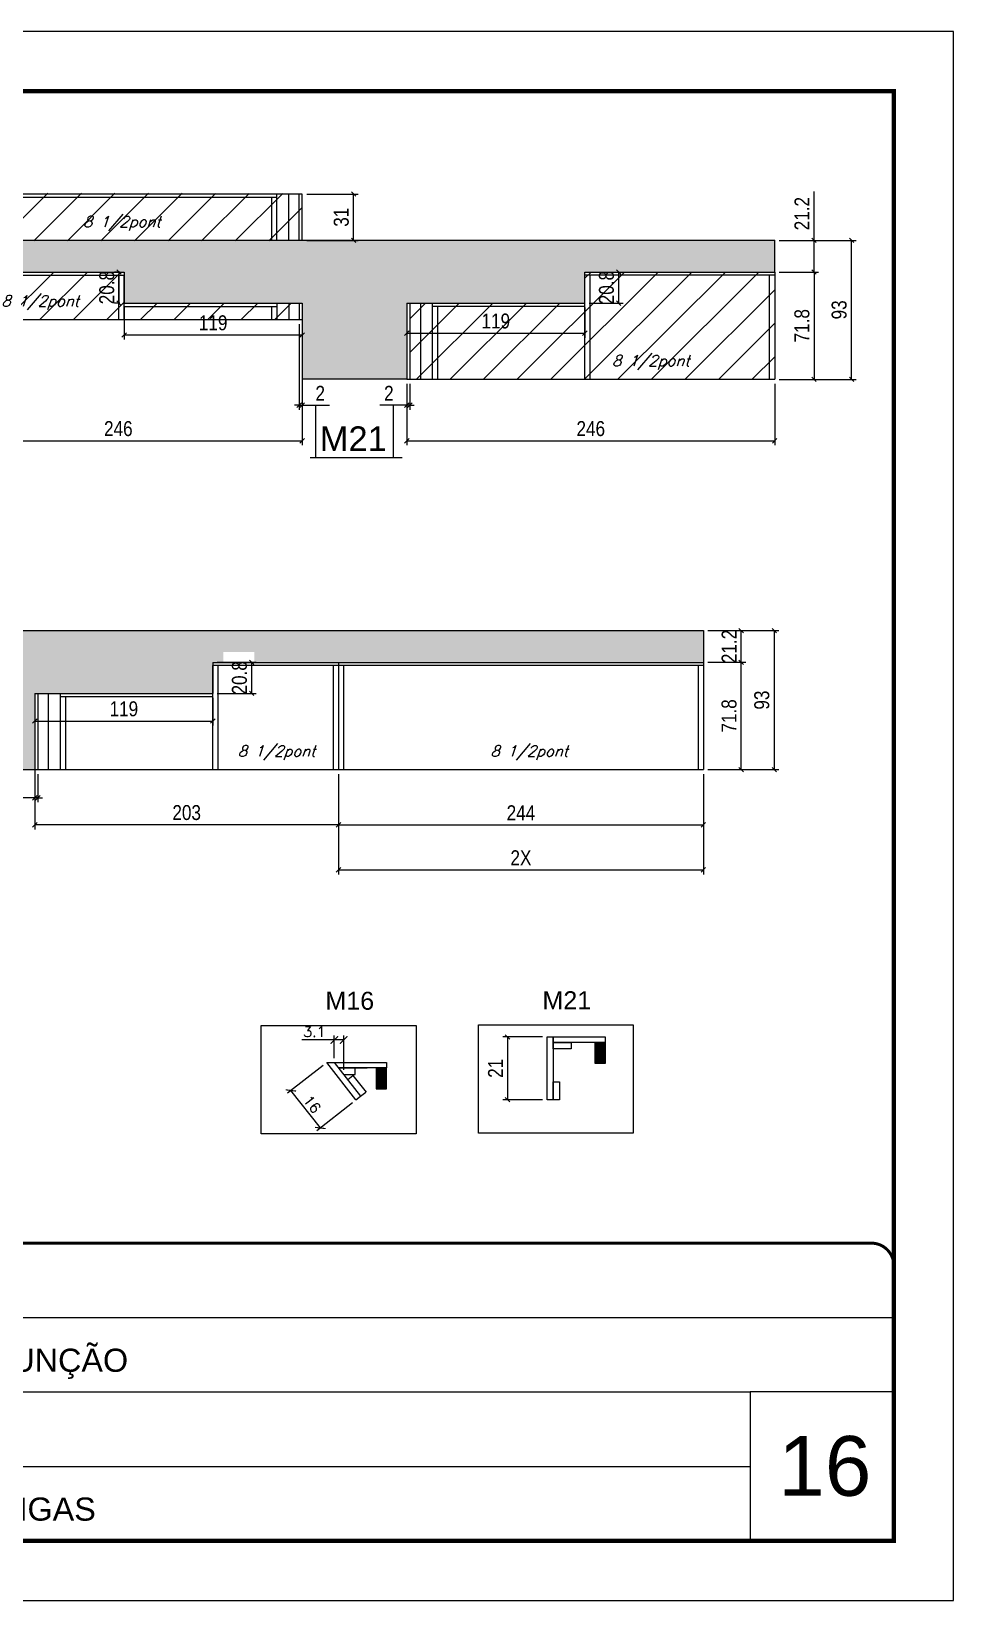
# Model space of a CAD drawing. Extents: x 137137 to 143418, y 10464 to 34486.
# Drawn here: x 142774 to 143391, y 29990 to 31040 of the extents above; entities that cross this region are included whole.
import ezdxf

# ---------------------------------------------------------------- set-up
doc = ezdxf.new("R2010")
doc.units = 0
doc.linetypes.add('CONTINUO', pattern=[0])
doc.linetypes.add('DASHED', pattern=[0.75, 0.5, -0.25])
for name, color, linetype in [('5', 5, 'Continuous'), ('COTA', 241, 'Continuous'), ('NOMENCLATURA', 7, 'Continuous'), ('Painéis', 200, 'Continuous'), ('Reaproveitamento', 251, 'Continuous'), ('SARR_2.2x7', 40, 'Continuous'), ('SARR_3.5x7', 81, 'Continuous'), ('texto', 7, 'Continuous')]:
    doc.layers.add(name, color=color, linetype=linetype)
for name, color, linetype, lineweight in [('CARIMBO', 255, 'Continuous', 9), ('Folhas', 255, 'Continuous', 9), ('Madeira', 126, 'Continuous', 18), ('Sarr 2.2x7', 40, 'Continuous', 9), ('SARRAFO DE PRESSAO', 251, 'DASHED', 9)]:
    doc.layers.add(name, color=color, linetype=linetype, lineweight=lineweight)
doc.styles.add('ARIAL', font='arial.ttf')
doc.styles.add('COTA TECNICA', font='techl___.ttf', dxfattribs={"height": 10})
doc.styles.add('Romans', font='romans.shx')
doc.styles.get("Standard").update_dxf_attribs({"font": 'arial.ttf'})
doc.dimstyles.new('Cota Seção (2x)', dxfattribs={"dimtxt": 7, "dimasz": 5, "dimexe": 3, "dimexo": 3, "dimgap": 2, "dimtad": 3, "dimdec": 1, "dimlfac": 0.5, "dimzin": 12, "dimdsep": 46, "dimtxsty": 'Romans', "dimblk": 'ARCHTICK', "dimcen": 0, "dimclrd": 4, "dimclre": 4, "dimclrt": 1, "dimadec": 1, "dimazin": 3, "dimtfac": 1, "dimtdec": 1, "dimtmove": 0, "dimatfit": 3, "dimldrblk": 'OBLIQUE', "dimfxl": 1, "dimtolj": 1, "dimtzin": 12, "dimarcsym": 0})
doc.dimstyles.new('PAINEL', dxfattribs={"dimtxt": 10, "dimasz": 3, "dimexe": 3, "dimexo": 3, "dimgap": 3, "dimtad": 1, "dimdec": 1, "dimzin": 12, "dimdsep": 46, "dimtxsty": 'COTA TECNICA', "dimblk1": 'OBLIQUE', "dimblk2": 'OBLIQUE', "dimsah": 1, "dimcen": 0.9, "dimclrd": 4, "dimclre": 4, "dimclrt": 240, "dimadec": 1, "dimazin": 3, "dimtfac": 1, "dimtdec": 1, "dimtmove": 0, "dimatfit": 3, "dimfxl": 1, "dimtolj": 1, "dimtzin": 12, "dimarcsym": 0})
pattern_1 = [(45, (-13.5, -2297.15), (-11.2253202, 11.2253202), [])]

# ---------------------------------------------------------------- blocks, each defined once
blk = doc.blocks.new('9999999999')
at = {"color": 30, "linetype": 'CONTINUO'}
for p, q in [((98564.6, 34379.6), (99584, 34379.6)), ((98564.6, 34329.8), (99488, 34329.8)), ((99584, 34329.8), (99488, 34329.8)), ((99488, 34329.8), (99488, 34230.2)), ((98564.6, 34280), (99488, 34280))]:
    blk.add_line(p, q, dxfattribs=at)
at = {"color": 30, "linetype": 'CONTINUO', "const_width": 2}
blk.add_lwpolyline([(99584, 34230.2), (99584, 34414.4, 0.414214), (99569, 34429.4), (98229, 34429.4, 0.414214), (98214, 34414.4), (98214, 34245.2, 0.414214), (98229, 34230.2), (99584, 34230.2)], format="xyb", dxfattribs=at)
at = {"layer": 'Folhas'}
blk.add_lwpolyline([(98139, 34190.2), (99624, 34190.2), (99624, 35240.2), (98139, 35240.2)], close=True, dxfattribs=at)
at = {"layer": 'Folhas', "color": 30, "const_width": 3}
blk.add_lwpolyline([(98214, 34230.2), (99584, 34230.2), (99584, 35200.2), (98214, 35200.2)], close=True, dxfattribs=at)
at = {"color": 7, "linetype": 'Continuous', "ltscale": 5, "style": 'ARIAL'}
for s, p in [('HOSPITAL ASSUNÇÃO', (98837.7, 34343.3)), ('LATERAIS DE VIGAS', (98837.7, 34243.7))]:
    blk.add_text(s, height=15.483, dxfattribs=at).set_placement(p)
blk = doc.blocks.new('_Oblique')
at = {"color": 0, "linetype": 'ByBlock', "lineweight": -2}
blk.add_line((-0.5, -0.5), (0.5, 0.5), dxfattribs=at)
blk = doc.blocks.new('*D55')
at = {"layer": 'COTA', "color": 4, "lineweight": -2, "ltscale": 25, "transparency": 16777216}
for p, q in [((142953.2, 30844.2), (142953.2, 30786.9)), ((142955.2, 30844.2), (142955.2, 30786.9)), ((142953.2, 30789.9), (142950.2, 30789.9)), ((142953.2, 30789.9), (142955.2, 30789.9)), ((142955.2, 30789.9), (142973.4, 30789.9))]:
    blk.add_line(p, q, dxfattribs=at)
at = {"layer": 'Defpoints', "color": 0, "ltscale": 25, "transparency": 16777216}
for p in [(142953.2, 30847.2), (142955.2, 30847.2), (142955.2, 30789.9)]:
    blk.add_point(p, dxfattribs=at)
at = {"layer": 'COTA', "color": 4, "lineweight": -2, "ltscale": 25, "transparency": 16777216, "xscale": 3, "yscale": 3, "zscale": 3}
blk.add_blockref('_Oblique', (142953.2, 30789.9), dxfattribs=at)
at = {"layer": 'COTA', "color": 4, "lineweight": -2, "ltscale": 25, "transparency": 16777216, "xscale": 3, "yscale": 3, "zscale": 3, "rotation": 180}
blk.add_blockref('_Oblique', (142955.2, 30789.9), dxfattribs=at)
at = {"layer": 'COTA', "color": 240, "ltscale": 25, "transparency": 16777216, "insert": (142967.3, 30797.9), "char_height": 10, "attachment_point": 5, "style": 'COTA TECNICA'}
blk.add_mtext('\\A1;2', dxfattribs=at)
blk = doc.blocks.new('*D56')
at = {"layer": 'COTA', "color": 4, "lineweight": -2, "ltscale": 25, "transparency": 16777216}
for p, q in [((143025.2, 30804.2), (143025.2, 30786.9)), ((143027.2, 30804.2), (143027.2, 30786.9)), ((143025.2, 30789.9), (143007.1, 30789.9)), ((143027.2, 30789.9), (143025.2, 30789.9)), ((143027.2, 30789.9), (143030.2, 30789.9))]:
    blk.add_line(p, q, dxfattribs=at)
at = {"layer": 'Defpoints', "color": 0, "ltscale": 25, "transparency": 16777216}
for p in [(143025.2, 30807.2), (143027.2, 30807.2), (143025.2, 30789.9)]:
    blk.add_point(p, dxfattribs=at)
at = {"layer": 'COTA', "color": 4, "lineweight": -2, "ltscale": 25, "transparency": 16777216, "xscale": 3, "yscale": 3, "zscale": 3}
blk.add_blockref('_Oblique', (143025.2, 30789.9), dxfattribs=at)
at = {"layer": 'COTA', "color": 4, "lineweight": -2, "ltscale": 25, "transparency": 16777216, "xscale": 3, "yscale": 3, "zscale": 3, "rotation": 180}
blk.add_blockref('_Oblique', (143027.2, 30789.9), dxfattribs=at)
at = {"layer": 'COTA', "color": 240, "ltscale": 25, "transparency": 16777216, "insert": (143013.2, 30797.9), "char_height": 10, "attachment_point": 5, "style": 'COTA TECNICA'}
blk.add_mtext('\\A1;2', dxfattribs=at)
blk = doc.blocks.new('*D59')
at = {"layer": 'COTA', "color": 4, "lineweight": -2, "ltscale": 25, "transparency": 16777216}
for p, q in [((142709.3, 30844.2), (142709.3, 30763.1)), ((142955.2, 30844.2), (142955.2, 30763.1)), ((142709.3, 30766.1), (142955.2, 30766.1))]:
    blk.add_line(p, q, dxfattribs=at)
at = {"layer": 'Defpoints', "color": 0, "ltscale": 25, "transparency": 16777216}
for p in [(142709.3, 30847.2), (142955.2, 30847.2), (142955.2, 30766.1)]:
    blk.add_point(p, dxfattribs=at)
at = {"layer": 'COTA', "color": 4, "lineweight": -2, "ltscale": 25, "transparency": 16777216, "xscale": 3, "yscale": 3, "zscale": 3, "rotation": 180}
blk.add_blockref('_Oblique', (142709.3, 30766.1), dxfattribs=at)
at = {"layer": 'COTA', "color": 4, "lineweight": -2, "ltscale": 25, "transparency": 16777216, "xscale": 3, "yscale": 3, "zscale": 3}
blk.add_blockref('_Oblique', (142955.2, 30766.1), dxfattribs=at)
at = {"layer": 'COTA', "color": 240, "ltscale": 25, "transparency": 16777216, "insert": (142832.3, 30774.2), "char_height": 10, "attachment_point": 5, "style": 'COTA TECNICA'}
blk.add_mtext('\\A1;246', dxfattribs=at)
blk = doc.blocks.new('*D63')
at = {"layer": 'COTA', "color": 4, "lineweight": -2, "ltscale": 25, "transparency": 16777216}
for p, q in [((143025.2, 30804.2), (143025.2, 30763.1)), ((143271.2, 30804.2), (143271.2, 30763.1)), ((143025.2, 30766.1), (143271.2, 30766.1))]:
    blk.add_line(p, q, dxfattribs=at)
at = {"layer": 'Defpoints', "color": 0, "ltscale": 25, "transparency": 16777216}
for p in [(143025.2, 30807.2), (143271.2, 30807.2), (143271.2, 30766.1)]:
    blk.add_point(p, dxfattribs=at)
at = {"layer": 'COTA', "color": 4, "lineweight": -2, "ltscale": 25, "transparency": 16777216, "xscale": 3, "yscale": 3, "zscale": 3, "rotation": 180}
blk.add_blockref('_Oblique', (143025.2, 30766.1), dxfattribs=at)
at = {"layer": 'COTA', "color": 4, "lineweight": -2, "ltscale": 25, "transparency": 16777216, "xscale": 3, "yscale": 3, "zscale": 3}
blk.add_blockref('_Oblique', (143271.2, 30766.1), dxfattribs=at)
at = {"layer": 'COTA', "color": 240, "ltscale": 25, "transparency": 16777216, "insert": (143148.2, 30774.2), "char_height": 10, "attachment_point": 5, "style": 'COTA TECNICA'}
blk.add_mtext('\\A1;246', dxfattribs=at)
blk = doc.blocks.new('*D60')
at = {"layer": 'COTA', "color": 4, "lineweight": -2, "ltscale": 25, "transparency": 16777216}
for p, q in [((142836.2, 30855.2), (142836.2, 30833.9)), ((142955.2, 30855.2), (142955.2, 30833.9)), ((142836.2, 30836.9), (142955.2, 30836.9))]:
    blk.add_line(p, q, dxfattribs=at)
at = {"layer": 'Defpoints', "color": 0, "ltscale": 25, "transparency": 16777216}
for p in [(142836.2, 30858.2), (142955.2, 30858.2), (142955.2, 30836.9)]:
    blk.add_point(p, dxfattribs=at)
at = {"layer": 'COTA', "color": 4, "lineweight": -2, "ltscale": 25, "transparency": 16777216, "xscale": 3, "yscale": 3, "zscale": 3, "rotation": 180}
blk.add_blockref('_Oblique', (142836.2, 30836.9), dxfattribs=at)
at = {"layer": 'COTA', "color": 4, "lineweight": -2, "ltscale": 25, "transparency": 16777216, "xscale": 3, "yscale": 3, "zscale": 3}
blk.add_blockref('_Oblique', (142955.2, 30836.9), dxfattribs=at)
at = {"layer": 'COTA', "color": 240, "ltscale": 25, "transparency": 16777216, "insert": (142895.7, 30845), "char_height": 10, "attachment_point": 5, "style": 'COTA TECNICA'}
blk.add_mtext('\\A1;119', dxfattribs=at)
blk = doc.blocks.new('*D61')
at = {"layer": 'COTA', "color": 4, "lineweight": -2, "ltscale": 25, "transparency": 16777216}
for p, q in [((143025.2, 30855.2), (143025.2, 30835.1)), ((143144.2, 30855.2), (143144.2, 30835.1)), ((143025.2, 30838.1), (143144.2, 30838.1))]:
    blk.add_line(p, q, dxfattribs=at)
at = {"layer": 'Defpoints', "color": 0, "ltscale": 25, "transparency": 16777216}
for p in [(143025.2, 30858.2), (143144.2, 30858.2), (143144.2, 30838.1)]:
    blk.add_point(p, dxfattribs=at)
at = {"layer": 'COTA', "color": 4, "lineweight": -2, "ltscale": 25, "transparency": 16777216, "xscale": 3, "yscale": 3, "zscale": 3, "rotation": 180}
blk.add_blockref('_Oblique', (143025.2, 30838.1), dxfattribs=at)
at = {"layer": 'COTA', "color": 4, "lineweight": -2, "ltscale": 25, "transparency": 16777216, "xscale": 3, "yscale": 3, "zscale": 3}
blk.add_blockref('_Oblique', (143144.2, 30838.1), dxfattribs=at)
at = {"layer": 'COTA', "color": 240, "ltscale": 25, "transparency": 16777216, "insert": (143084.7, 30846.2), "char_height": 10, "attachment_point": 5, "style": 'COTA TECNICA'}
blk.add_mtext('\\A1;119', dxfattribs=at)
blk = doc.blocks.new('*D62')
at = {"layer": 'COTA', "color": 4, "lineweight": -2, "ltscale": 25, "transparency": 16777216}
for p, q in [((143147.2, 30879), (143169.8, 30879)), ((143166.8, 30879), (143166.8, 30858.2)), ((143147.2, 30858.2), (143169.8, 30858.2))]:
    blk.add_line(p, q, dxfattribs=at)
at = {"layer": 'Defpoints', "color": 0, "ltscale": 25, "transparency": 16777216}
for p in [(143144.2, 30879), (143144.2, 30858.2), (143166.8, 30858.2)]:
    blk.add_point(p, dxfattribs=at)
at = {"layer": 'COTA', "color": 4, "lineweight": -2, "ltscale": 25, "transparency": 16777216, "xscale": 3, "yscale": 3, "zscale": 3}
for p, rotation in [((143166.8, 30879), 90), ((143166.8, 30858.2), 270)]:
    blk.add_blockref('_Oblique', p, dxfattribs=dict(at, rotation=rotation))
at = {"layer": 'COTA', "color": 240, "ltscale": 25, "transparency": 16777216, "insert": (143158.7, 30868.6), "char_height": 10, "attachment_point": 5, "rotation": 90, "style": 'COTA TECNICA'}
blk.add_mtext('\\A1;20.8', dxfattribs=at)
blk = doc.blocks.new('*D54')
at = {"layer": 'COTA', "color": 4, "lineweight": -2, "ltscale": 25, "transparency": 16777216}
for p, q in [((142833.2, 30879), (142829.7, 30879)), ((142832.7, 30879), (142832.7, 30858.2)), ((142833.2, 30858.2), (142829.7, 30858.2))]:
    blk.add_line(p, q, dxfattribs=at)
at = {"layer": 'Defpoints', "color": 0, "ltscale": 25, "transparency": 16777216}
for p in [(142836.2, 30879), (142832.7, 30858.2), (142836.2, 30858.2)]:
    blk.add_point(p, dxfattribs=at)
at = {"layer": 'COTA', "color": 4, "lineweight": -2, "ltscale": 25, "transparency": 16777216, "xscale": 3, "yscale": 3, "zscale": 3}
for p, rotation in [((142832.7, 30879), 90), ((142832.7, 30858.2), 270)]:
    blk.add_blockref('_Oblique', p, dxfattribs=dict(at, rotation=rotation))
at = {"layer": 'COTA', "color": 240, "ltscale": 25, "transparency": 16777216, "insert": (142824.6, 30868.6), "char_height": 10, "attachment_point": 5, "rotation": 90, "style": 'COTA TECNICA'}
blk.add_mtext('\\A1;20.8', dxfattribs=at)
blk = doc.blocks.new('*D65')
at = {"layer": 'COTA', "color": 4, "lineweight": -2, "ltscale": 25, "transparency": 16777216}
for p, q in [((142776.5, 30543.1), (142776.5, 30524.2)), ((142778.5, 30543.1), (142778.5, 30524.2)), ((142776.5, 30527.2), (142758.4, 30527.2)), ((142778.5, 30527.2), (142776.5, 30527.2)), ((142778.5, 30527.2), (142781.5, 30527.2))]:
    blk.add_line(p, q, dxfattribs=at)
at = {"layer": 'Defpoints', "color": 0, "ltscale": 25, "transparency": 16777216}
for p in [(142776.5, 30546.1), (142778.5, 30546.1), (142776.5, 30527.2)]:
    blk.add_point(p, dxfattribs=at)
at = {"layer": 'COTA', "color": 4, "lineweight": -2, "ltscale": 25, "transparency": 16777216, "xscale": 3, "yscale": 3, "zscale": 3}
blk.add_blockref('_Oblique', (142776.5, 30527.2), dxfattribs=at)
at = {"layer": 'COTA', "color": 4, "lineweight": -2, "ltscale": 25, "transparency": 16777216, "xscale": 3, "yscale": 3, "zscale": 3, "rotation": 180}
blk.add_blockref('_Oblique', (142778.5, 30527.2), dxfattribs=at)
at = {"layer": 'COTA', "color": 240, "ltscale": 25, "transparency": 16777216, "insert": (142764.4, 30535.2), "char_height": 10, "attachment_point": 5, "style": 'COTA TECNICA'}
blk.add_mtext('\\A1;2', dxfattribs=at)
blk = doc.blocks.new('*D67')
at = {"layer": 'COTA', "color": 4, "lineweight": -2, "ltscale": 25, "transparency": 16777216}
for p, q in [((142979.5, 30543.1), (142979.5, 30506.1)), ((143223.5, 30543.1), (143223.5, 30506.1)), ((142979.5, 30509.1), (143223.5, 30509.1))]:
    blk.add_line(p, q, dxfattribs=at)
at = {"layer": 'Defpoints', "color": 0, "ltscale": 25, "transparency": 16777216}
for p in [(142979.5, 30546.1), (143223.5, 30546.1), (143223.5, 30509.1)]:
    blk.add_point(p, dxfattribs=at)
at = {"layer": 'COTA', "color": 4, "lineweight": -2, "ltscale": 25, "transparency": 16777216, "xscale": 3, "yscale": 3, "zscale": 3, "rotation": 180}
blk.add_blockref('_Oblique', (142979.5, 30509.1), dxfattribs=at)
at = {"layer": 'COTA', "color": 4, "lineweight": -2, "ltscale": 25, "transparency": 16777216, "xscale": 3, "yscale": 3, "zscale": 3}
blk.add_blockref('_Oblique', (143223.5, 30509.1), dxfattribs=at)
at = {"layer": 'COTA', "color": 240, "ltscale": 25, "transparency": 16777216, "insert": (143101.5, 30517.2), "char_height": 10, "attachment_point": 5, "style": 'COTA TECNICA'}
blk.add_mtext('\\A1;244', dxfattribs=at)
blk = doc.blocks.new('*D73')
at = {"layer": 'COTA', "color": 4, "lineweight": -2, "ltscale": 25, "transparency": 16777216}
for p, q in [((142776.5, 30594.1), (142776.5, 30575.6)), ((142895.5, 30594.1), (142895.5, 30575.6)), ((142776.5, 30578.6), (142895.5, 30578.6))]:
    blk.add_line(p, q, dxfattribs=at)
at = {"layer": 'Defpoints', "color": 0, "ltscale": 25, "transparency": 16777216}
for p in [(142776.5, 30597.1), (142895.5, 30597.1), (142895.5, 30578.6)]:
    blk.add_point(p, dxfattribs=at)
at = {"layer": 'COTA', "color": 4, "lineweight": -2, "ltscale": 25, "transparency": 16777216, "xscale": 3, "yscale": 3, "zscale": 3, "rotation": 180}
blk.add_blockref('_Oblique', (142776.5, 30578.6), dxfattribs=at)
at = {"layer": 'COTA', "color": 4, "lineweight": -2, "ltscale": 25, "transparency": 16777216, "xscale": 3, "yscale": 3, "zscale": 3}
blk.add_blockref('_Oblique', (142895.5, 30578.6), dxfattribs=at)
at = {"layer": 'COTA', "color": 240, "ltscale": 25, "transparency": 16777216, "insert": (142836, 30586.7), "char_height": 10, "attachment_point": 5, "style": 'COTA TECNICA'}
blk.add_mtext('\\A1;119', dxfattribs=at)
blk = doc.blocks.new('*D74')
at = {"layer": 'COTA', "color": 4, "lineweight": -2, "ltscale": 25, "transparency": 16777216}
for p, q in [((142898.5, 30617.9), (142924.4, 30617.9)), ((142921.4, 30617.9), (142921.4, 30597.1)), ((142898.5, 30597.1), (142924.4, 30597.1))]:
    blk.add_line(p, q, dxfattribs=at)
at = {"layer": 'Defpoints', "color": 0, "ltscale": 25, "transparency": 16777216}
for p in [(142895.5, 30617.9), (142895.5, 30597.1), (142921.4, 30597.1)]:
    blk.add_point(p, dxfattribs=at)
at = {"layer": 'COTA', "color": 4, "lineweight": -2, "ltscale": 25, "transparency": 16777216, "xscale": 3, "yscale": 3, "zscale": 3}
for p, rotation in [((142921.4, 30617.9), 90), ((142921.4, 30597.1), 270)]:
    blk.add_blockref('_Oblique', p, dxfattribs=dict(at, rotation=rotation))
at = {"layer": 'COTA', "color": 240, "ltscale": 25, "transparency": 16777216, "insert": (142913.3, 30607.5), "char_height": 10, "attachment_point": 5, "rotation": 90, "style": 'COTA TECNICA'}
blk.add_mtext('\\A1;20.8', dxfattribs=at)
blk = doc.blocks.new('*D68')
at = {"layer": 'COTA', "color": 4, "lineweight": -2, "ltscale": 25, "transparency": 16777216}
for p, q in [((142776.5, 30543.1), (142776.5, 30506.1)), ((142979.5, 30543.1), (142979.5, 30506.1)), ((142979.5, 30509.1), (142776.5, 30509.1))]:
    blk.add_line(p, q, dxfattribs=at)
at = {"layer": 'Defpoints', "color": 0, "ltscale": 25, "transparency": 16777216}
for p in [(142776.5, 30546.1), (142979.5, 30546.1), (142776.5, 30509.1)]:
    blk.add_point(p, dxfattribs=at)
at = {"layer": 'COTA', "color": 4, "lineweight": -2, "ltscale": 25, "transparency": 16777216, "xscale": 3, "yscale": 3, "zscale": 3, "rotation": 180}
blk.add_blockref('_Oblique', (142776.5, 30509.1), dxfattribs=at)
at = {"layer": 'COTA', "color": 4, "lineweight": -2, "ltscale": 25, "transparency": 16777216, "xscale": 3, "yscale": 3, "zscale": 3}
blk.add_blockref('_Oblique', (142979.5, 30509.1), dxfattribs=at)
at = {"layer": 'COTA', "color": 240, "ltscale": 25, "transparency": 16777216, "insert": (142878, 30517.3), "char_height": 10, "attachment_point": 5, "style": 'COTA TECNICA'}
blk.add_mtext('\\A1;203', dxfattribs=at)
blk = doc.blocks.new('*D77')
at = {"layer": 'COTA', "color": 4, "lineweight": -2, "ltscale": 25, "transparency": 16777216}
for p, q in [((142979.5, 30543.1), (142979.5, 30476)), ((143223.5, 30543.1), (143223.5, 30476)), ((142979.5, 30479), (143223.5, 30479))]:
    blk.add_line(p, q, dxfattribs=at)
at = {"layer": 'Defpoints', "color": 0, "ltscale": 25, "transparency": 16777216}
for p in [(142979.5, 30546.1), (143223.5, 30546.1), (143223.5, 30479)]:
    blk.add_point(p, dxfattribs=at)
at = {"layer": 'COTA', "color": 4, "lineweight": -2, "ltscale": 25, "transparency": 16777216, "xscale": 3, "yscale": 3, "zscale": 3, "rotation": 180}
blk.add_blockref('_Oblique', (142979.5, 30479), dxfattribs=at)
at = {"layer": 'COTA', "color": 4, "lineweight": -2, "ltscale": 25, "transparency": 16777216, "xscale": 3, "yscale": 3, "zscale": 3}
blk.add_blockref('_Oblique', (143223.5, 30479), dxfattribs=at)
at = {"layer": 'COTA', "color": 240, "ltscale": 25, "transparency": 16777216, "insert": (143101.5, 30487.1), "char_height": 10, "attachment_point": 5, "style": 'COTA TECNICA'}
blk.add_mtext('\\A1;2X', dxfattribs=at)
blk = doc.blocks.new('_ArchTick')
at = {"color": 0, "linetype": 'ByBlock', "const_width": 0.15}
blk.add_lwpolyline([(-0.5, -0.5), (0.5, 0.5)], dxfattribs=at)
blk = doc.blocks.new('*D85')
at = {"layer": 'COTA', "color": 4, "lineweight": -2, "transparency": 16777216}
for p, q in [((142969.3, 30348.2), (142945.4, 30329.5)), ((142967.4, 30306.3), (142947.7, 30331.4)), ((142988.9, 30323.1), (142965.1, 30304.4))]:
    blk.add_line(p, q, dxfattribs=at)
at = {"layer": 'Defpoints', "color": 0, "transparency": 16777216}
for p in [(142971.6, 30350.1), (142947.7, 30331.4), (142991.3, 30325)]:
    blk.add_point(p, dxfattribs=at)
at = {"layer": 'COTA', "color": 4, "lineweight": -2, "transparency": 16777216, "xscale": 5, "yscale": 5, "zscale": 5}
for p, rotation in [((142947.7, 30331.4), 128.1149802040215), ((142967.4, 30306.3), 308.1149802040215)]:
    blk.add_blockref('_ArchTick', p, dxfattribs=dict(at, rotation=rotation))
at = {"layer": 'COTA', "color": 1, "transparency": 16777216, "insert": (142961.9, 30322.2), "char_height": 7, "attachment_point": 5, "rotation": 308.115, "style": 'Romans'}
blk.add_mtext('\\A1;16', dxfattribs=at)
blk = doc.blocks.new('*D86')
at = {"layer": 'COTA', "color": 4, "lineweight": -2, "transparency": 16777216}
for p, q in [((142976.7, 30353.1), (142976.7, 30368.2)), ((142983, 30345.1), (142983, 30368.2)), ((142976.7, 30365.2), (142955, 30365.2)), ((142983, 30365.2), (142976.7, 30365.2))]:
    blk.add_line(p, q, dxfattribs=at)
at = {"layer": 'Defpoints', "color": 0, "transparency": 16777216}
for p in [(142976.7, 30365.2), (142976.7, 30350.1), (142983, 30342.1)]:
    blk.add_point(p, dxfattribs=at)
at = {"layer": 'COTA', "color": 4, "lineweight": -2, "transparency": 16777216, "xscale": 5, "yscale": 5, "zscale": 5, "rotation": 180}
blk.add_blockref('_ArchTick', (142976.7, 30365.2), dxfattribs=at)
at = {"layer": 'COTA', "color": 4, "lineweight": -2, "transparency": 16777216, "xscale": 5, "yscale": 5, "zscale": 5}
blk.add_blockref('_ArchTick', (142983, 30365.2), dxfattribs=at)
at = {"layer": 'COTA', "color": 1, "transparency": 16777216, "insert": (142963.4, 30370.7), "char_height": 7, "attachment_point": 5, "style": 'Romans'}
blk.add_mtext('\\A1;3.1', dxfattribs=at)
blk = doc.blocks.new('*D87')
at = {"layer": 'Defpoints', "color": 0, "linetype": 'ByBlock', "transparency": 16777216}
for p in [(143119, 30367.2), (143092.5, 30325.2), (143119, 30325.2)]:
    blk.add_point(p, dxfattribs=at)
at = {"layer": 'Sarr 2.2x7', "color": 4, "linetype": 'ByBlock', "lineweight": -2, "transparency": 16777216}
for p, q in [((143116, 30367.2), (143089.5, 30367.2)), ((143092.5, 30367.2), (143092.5, 30325.2)), ((143116, 30325.2), (143089.5, 30325.2))]:
    blk.add_line(p, q, dxfattribs=at)
at = {"layer": 'Sarr 2.2x7', "color": 4, "linetype": 'ByBlock', "lineweight": -2, "transparency": 16777216, "xscale": 3, "yscale": 3, "zscale": 3}
for p, rotation in [((143092.5, 30367.2), 90), ((143092.5, 30325.2), 270)]:
    blk.add_blockref('_Oblique', p, dxfattribs=dict(at, rotation=rotation))
at = {"layer": 'Sarr 2.2x7', "color": 240, "linetype": 'ByBlock', "transparency": 16777216, "insert": (143084.5, 30346.2), "char_height": 10, "attachment_point": 5, "rotation": 90, "style": 'COTA TECNICA'}
blk.add_mtext('\\A1;21', dxfattribs=at)
blk = doc.blocks.new('*D135')
at = {"layer": 'COTA', "color": 4, "lineweight": -2, "ltscale": 25, "transparency": 16777216}
for p, q in [((143274.2, 30879), (143300.5, 30879)), ((143297.5, 30879), (143297.5, 30807.2)), ((143274.2, 30807.2), (143300.5, 30807.2))]:
    blk.add_line(p, q, dxfattribs=at)
at = {"layer": 'Defpoints', "color": 0, "ltscale": 25, "transparency": 16777216}
for p in [(143271.2, 30879), (143271.2, 30807.2), (143297.5, 30807.2)]:
    blk.add_point(p, dxfattribs=at)
at = {"layer": 'COTA', "color": 4, "lineweight": -2, "ltscale": 25, "transparency": 16777216, "xscale": 3, "yscale": 3, "zscale": 3}
for p, rotation in [((143297.5, 30879), 90), ((143297.5, 30807.2), 270)]:
    blk.add_blockref('_Oblique', p, dxfattribs=dict(at, rotation=rotation))
at = {"layer": 'COTA', "color": 240, "ltscale": 25, "transparency": 16777216, "insert": (143289.4, 30843.1), "char_height": 10, "attachment_point": 5, "rotation": 90, "style": 'COTA TECNICA'}
blk.add_mtext('\\A1;71.8', dxfattribs=at)
blk = doc.blocks.new('*D136')
at = {"layer": 'COTA', "color": 4, "lineweight": -2, "ltscale": 25, "transparency": 16777216}
for p, q in [((143297.5, 30900.2), (143297.5, 30933)), ((143274.2, 30900.2), (143300.5, 30900.2)), ((143297.5, 30879), (143297.5, 30900.2)), ((143274.2, 30879), (143300.5, 30879))]:
    blk.add_line(p, q, dxfattribs=at)
at = {"layer": 'Defpoints', "color": 0, "ltscale": 25, "transparency": 16777216}
for p in [(143271.2, 30900.2), (143297.5, 30900.2), (143271.2, 30879)]:
    blk.add_point(p, dxfattribs=at)
at = {"layer": 'COTA', "color": 4, "lineweight": -2, "ltscale": 25, "transparency": 16777216, "xscale": 3, "yscale": 3, "zscale": 3}
for p, rotation in [((143297.5, 30900.2), 90), ((143297.5, 30879), 270)]:
    blk.add_blockref('_Oblique', p, dxfattribs=dict(at, rotation=rotation))
at = {"layer": 'COTA', "color": 240, "ltscale": 25, "transparency": 16777216, "insert": (143289.4, 30918.1), "char_height": 10, "attachment_point": 5, "rotation": 90, "style": 'COTA TECNICA'}
blk.add_mtext('\\A1;21.2', dxfattribs=at)
blk = doc.blocks.new('*D1172')
at = {"layer": 'COTA', "color": 4, "lineweight": -2, "ltscale": 25, "transparency": 16777216}
for p, q in [((142958.3, 30931.2), (142992.6, 30931.2)), ((142989.6, 30900.2), (142989.6, 30931.2)), ((142958.3, 30900.2), (142992.6, 30900.2))]:
    blk.add_line(p, q, dxfattribs=at)
at = {"layer": 'Defpoints', "color": 0, "ltscale": 25, "transparency": 16777216}
for p in [(142955.3, 30931.2), (142989.6, 30931.2), (142955.3, 30900.2)]:
    blk.add_point(p, dxfattribs=at)
at = {"layer": 'COTA', "color": 4, "lineweight": -2, "ltscale": 25, "transparency": 16777216, "xscale": 3, "yscale": 3, "zscale": 3}
for p, rotation in [((142989.6, 30931.2), 90), ((142989.6, 30900.2), 270)]:
    blk.add_blockref('_Oblique', p, dxfattribs=dict(at, rotation=rotation))
at = {"layer": 'COTA', "color": 240, "ltscale": 25, "transparency": 16777216, "insert": (142981.4, 30915.7), "char_height": 10, "attachment_point": 5, "rotation": 90, "style": 'COTA TECNICA'}
blk.add_mtext('\\A1;31', dxfattribs=at)
blk = doc.blocks.new('*D1174')
at = {"layer": 'COTA', "color": 4, "lineweight": -2, "ltscale": 25, "transparency": 16777216}
for p, q in [((143274.2, 30900.2), (143325.6, 30900.2)), ((143322.6, 30807.2), (143322.6, 30900.2)), ((143274.2, 30807.2), (143325.6, 30807.2))]:
    blk.add_line(p, q, dxfattribs=at)
at = {"layer": 'Defpoints', "color": 0, "ltscale": 25, "transparency": 16777216}
for p in [(143271.2, 30900.2), (143322.6, 30900.2), (143271.2, 30807.2)]:
    blk.add_point(p, dxfattribs=at)
at = {"layer": 'COTA', "color": 4, "lineweight": -2, "ltscale": 25, "transparency": 16777216, "xscale": 3, "yscale": 3, "zscale": 3}
for p, rotation in [((143322.6, 30900.2), 90), ((143322.6, 30807.2), 270)]:
    blk.add_blockref('_Oblique', p, dxfattribs=dict(at, rotation=rotation))
at = {"layer": 'COTA', "color": 240, "ltscale": 25, "transparency": 16777216, "insert": (143314.3, 30853.7), "char_height": 10, "attachment_point": 5, "rotation": 90, "style": 'COTA TECNICA'}
blk.add_mtext('\\A1;93', dxfattribs=at)
blk = doc.blocks.new('*D1175')
at = {"layer": 'COTA', "color": 4, "lineweight": -2, "ltscale": 25, "transparency": 16777216}
for p, q in [((143226.5, 30617.9), (143251.8, 30617.9)), ((143248.8, 30546.1), (143248.8, 30617.9)), ((143226.5, 30546.1), (143251.8, 30546.1))]:
    blk.add_line(p, q, dxfattribs=at)
at = {"layer": 'Defpoints', "color": 0, "ltscale": 25, "transparency": 16777216}
for p in [(143223.5, 30617.9), (143248.8, 30617.9), (143223.5, 30546.1)]:
    blk.add_point(p, dxfattribs=at)
at = {"layer": 'COTA', "color": 4, "lineweight": -2, "ltscale": 25, "transparency": 16777216, "xscale": 3, "yscale": 3, "zscale": 3}
for p, rotation in [((143248.8, 30617.9), 90), ((143248.8, 30546.1), 270)]:
    blk.add_blockref('_Oblique', p, dxfattribs=dict(at, rotation=rotation))
at = {"layer": 'COTA', "color": 240, "ltscale": 25, "transparency": 16777216, "insert": (143240.7, 30582), "char_height": 10, "attachment_point": 5, "rotation": 90, "style": 'COTA TECNICA'}
blk.add_mtext('\\A1;71.8', dxfattribs=at)
blk = doc.blocks.new('*D1176')
at = {"layer": 'COTA', "color": 4, "lineweight": -2, "ltscale": 25, "transparency": 16777216}
for p, q in [((143226.5, 30639.1), (143251.8, 30639.1)), ((143248.8, 30617.9), (143248.8, 30639.1)), ((143226.5, 30617.9), (143251.8, 30617.9))]:
    blk.add_line(p, q, dxfattribs=at)
at = {"layer": 'Defpoints', "color": 0, "ltscale": 25, "transparency": 16777216}
for p in [(143223.5, 30639.1), (143248.8, 30639.1), (143223.5, 30617.9)]:
    blk.add_point(p, dxfattribs=at)
at = {"layer": 'COTA', "color": 4, "lineweight": -2, "ltscale": 25, "transparency": 16777216, "xscale": 3, "yscale": 3, "zscale": 3}
for p, rotation in [((143248.8, 30639.1), 90), ((143248.8, 30617.9), 270)]:
    blk.add_blockref('_Oblique', p, dxfattribs=dict(at, rotation=rotation))
at = {"layer": 'COTA', "color": 240, "ltscale": 25, "transparency": 16777216, "insert": (143240.7, 30628.5), "char_height": 10, "attachment_point": 5, "rotation": 90, "style": 'COTA TECNICA'}
blk.add_mtext('\\A1;21.2', dxfattribs=at)
blk = doc.blocks.new('*D1382')
at = {"layer": 'COTA', "color": 4, "lineweight": -2, "ltscale": 25, "transparency": 16777216}
for p, q in [((143226.5, 30639.1), (143273.9, 30639.1)), ((143270.9, 30639.1), (143270.9, 30546.1)), ((143226.5, 30546.1), (143273.9, 30546.1))]:
    blk.add_line(p, q, dxfattribs=at)
at = {"layer": 'Defpoints', "color": 0, "ltscale": 25, "transparency": 16777216}
for p in [(143223.5, 30639.1), (143223.5, 30546.1), (143270.9, 30546.1)]:
    blk.add_point(p, dxfattribs=at)
at = {"layer": 'COTA', "color": 4, "lineweight": -2, "ltscale": 25, "transparency": 16777216, "xscale": 3, "yscale": 3, "zscale": 3}
for p, rotation in [((143270.9, 30639.1), 90), ((143270.9, 30546.1), 270)]:
    blk.add_blockref('_Oblique', p, dxfattribs=dict(at, rotation=rotation))
at = {"layer": 'COTA', "color": 240, "ltscale": 25, "transparency": 16777216, "insert": (143262.6, 30592.6), "char_height": 10, "attachment_point": 5, "rotation": 90, "style": 'COTA TECNICA'}
blk.add_mtext('\\A1;93', dxfattribs=at)

msp = doc.modelspace()

# ---------------------------------------------------------------- hatches: boundary and pattern name
at = {"layer": 'COTA', "linetype": 'ByBlock'}
h = msp.add_hatch(dxfattribs=at)
h.set_pattern_fill('AR-CONC', color=256, scale=0.03)
h.paths.add_polyline_path([(143025.24, 30858.24), (143027.24, 30858.24), (143144.24, 30858.24), (143144.24, 30879.04), (143271.24, 30879.04), (143271.24, 30900.24), (142955.24, 30900.24), (142955.24, 30900.24), (142836.24, 30900.24), (142324.88, 30900.24), (142324.88, 30879.04), (142836.24, 30879.04), (142836.24, 30858.24), (142955.24, 30858.24), (142955.24, 30847.24), (142955.24, 30847.24), (142955.24, 30807.24), (143025.24, 30807.24)])
h = msp.add_hatch(dxfattribs=at)
h.set_pattern_fill('AR-CONC', color=256, scale=0.03)
h.paths.add_polyline_path([(142895.47, 30617.87), (143223.47, 30617.87), (143223.47, 30639.07), (142776.47, 30639.07), (142706.47, 30639.07), (142587.47, 30639.07), (142320.49, 30639.07), (142320.49, 30617.87), (142587.47, 30617.87), (142587.47, 30597.07), (142706.47, 30597.07), (142706.47, 30546.07), (142776.47, 30546.07), (142776.47, 30597.07), (142778.47, 30597.07), (142895.47, 30597.07)])
h.paths.add_polyline_path([(142923.15, 30617.87), (142923.15, 30624.69), (142902.56, 30624.69), (142902.56, 30617.87)], flags=16)
h.paths.add_polyline_path([(142585.67, 30617.15), (142585.67, 30624.69), (142565.09, 30624.69), (142565.09, 30617.15)], flags=17)
at = {"layer": 'Madeira'}
h = msp.add_hatch(dxfattribs=at)
h.set_pattern_fill('ANSI31', color=256, scale=0.2, angle=270, style=0)
h.set_pattern_definition([(315, (159723.96817, 17015.4618), (0.449012806, 0.449012806), [])])
h.paths.add_polyline_path([(143157.95, 30363.59), (143150.95, 30363.59), (143150.95, 30349.59), (143157.95, 30349.59)])
h = msp.add_hatch(dxfattribs=at)
h.set_pattern_fill('ANSI31', color=256, scale=0.2, angle=270, style=0)
h.set_pattern_definition([(315, (159577.6775, 16998.35495), (0.449012806, 0.449012806), [])])
h.paths.add_polyline_path([(143011.66, 30346.49), (143004.66, 30346.49), (143004.66, 30332.49), (143011.66, 30332.49)])
at = {"layer": 'Reaproveitamento', "linetype": 'ByBlock'}
h = msp.add_hatch(dxfattribs=at)
h.set_pattern_fill('ANSI31', color=256, scale=5)
h.set_pattern_definition([(45, (-151.9, -2244.15), (-11.2253202, 11.2253202), [])])
h.paths.add_polyline_path([(142955.24, 30899.84), (142955.24, 30931.64), (142326.88, 30932.04), (142326.88, 30900.24)])
h = msp.add_hatch(dxfattribs=at)
h.set_pattern_fill('ANSI31', color=256, scale=5)
h.set_pattern_definition(pattern_1)
h.paths.add_polyline_path([(142709.28, 30847.24), (142836.24, 30847.24), (142953.24, 30847.24), (142953.24, 30858.24), (142836.24, 30858.24), (142836.24, 30879.04), (142709.28, 30879.04)])
h = msp.add_hatch(dxfattribs=at)
h.set_pattern_fill('ANSI31', color=256, scale=5)
h.set_pattern_definition(pattern_1)
h.paths.add_polyline_path([(143271.24, 30807.24), (143271.24, 30879.04), (143144.24, 30879.04), (143144.24, 30858.24), (143027.24, 30858.24), (143027.24, 30807.24), (143144.24, 30807.24)])

# ---------------------------------------------------------------- linework, layer by layer
at = {"linetype": 'ByBlock'}
for points in [[(142927.92, 30374.98), (143031.35, 30374.98), (143031.35, 30302.36), (142927.92, 30302.36)], [(143073.04, 30375.35), (143176.48, 30375.35), (143176.48, 30302.73), (143073.04, 30302.73)]]:
    msp.add_lwpolyline(points, close=True, dxfattribs=at)
at = {"layer": 'COTA', "linetype": 'ByBlock'}
for p, q in [((142324.88, 30900.24), (142836.24, 30900.24)), ((142836.24, 30900.24), (142955.24, 30900.24)), ((142955.24, 30900.24), (143271.24, 30900.24)), ((143271.24, 30879.04), (143271.24, 30900.24)), ((143271.24, 30879.04), (143271.24, 30900.24)), ((142955.24, 30847.24), (142955.24, 30807.24)), ((143025.24, 30807.24), (142955.24, 30807.24)), ((142706.47, 30546.07), (142776.47, 30546.07))]:
    msp.add_line(p, q, dxfattribs=at)
msp.add_lwpolyline([(142587.47, 30639.07), (142706.47, 30639.07), (142776.47, 30639.07), (143223.47, 30639.07), (143223.47, 30617.87)], dxfattribs=at)
at = {"layer": 'Madeira'}
for points in [[(143157.95, 30363.59), (143150.95, 30363.59), (143150.95, 30349.59), (143157.95, 30349.59)], [(143011.66, 30346.49), (143004.66, 30346.49), (143004.66, 30332.49), (143011.66, 30332.49)]]:
    msp.add_lwpolyline(points, close=True, dxfattribs=at)
at = {"layer": 'NOMENCLATURA', "linetype": 'Continuous'}
for p, q in [((142964.29, 30755.03), (142964.29, 30789.89)), ((143016.18, 30789.89), (143016.18, 30755.03)), ((142960.68, 30755.03), (143022.17, 30755.03))]:
    msp.add_line(p, q, dxfattribs=at)
at = {"layer": 'Painéis', "ltscale": 25}
for p, q in [((142955.24, 30931.24), (142324.88, 30931.24)), ((142953.24, 30900.24), (142953.24, 30931.24)), ((142955.24, 30900.24), (142955.24, 30931.24)), ((142324.88, 30900.24), (142955.24, 30900.24))]:
    msp.add_line(p, q, dxfattribs=at)
at = {"layer": 'Painéis'}
for p, q in [((142324.88, 30879.04), (142836.24, 30879.04)), ((142836.24, 30879.04), (142836.24, 30858.24)), ((143144.24, 30879.04), (143271.24, 30879.04)), ((143144.24, 30858.24), (143144.24, 30879.04)), ((143271.24, 30879.04), (143271.24, 30807.24)), ((143271.24, 30879.04), (143271.24, 30807.24)), ((142836.24, 30858.24), (142955.24, 30858.24)), ((142953.24, 30858.24), (142953.24, 30847.24)), ((142955.24, 30858.24), (142955.24, 30847.24)), ((143025.24, 30858.24), (143144.24, 30858.24)), ((143025.24, 30858.24), (143025.24, 30807.24)), ((143027.24, 30858.24), (143027.24, 30807.24)), ((142324.88, 30847.24), (142836.24, 30847.24)), ((142836.24, 30847.24), (142955.24, 30847.24)), ((143025.24, 30807.24), (143144.24, 30807.24)), ((143144.24, 30807.24), (143271.24, 30807.24)), ((142895.47, 30617.87), (143223.47, 30617.87)), ((142895.47, 30617.87), (142895.47, 30597.07)), ((142979.47, 30617.87), (142979.47, 30546.07)), ((143223.47, 30617.87), (143223.47, 30546.07)), ((142776.47, 30597.07), (142895.47, 30597.07)), ((142776.47, 30597.07), (142776.47, 30542.07)), ((142778.47, 30597.07), (142778.47, 30546.07)), ((142776.47, 30546.07), (142895.47, 30546.07)), ((142895.47, 30546.07), (143223.47, 30546.07)), ((142991.18, 30325.15), (142971.62, 30350.09)), ((142971.62, 30350.09), (142976.7, 30350.09)), ((142976.7, 30350.09), (142994.33, 30327.62)), ((142979.53, 30346.49), (142998.7, 30346.49)), ((142991.18, 30325.15), (142994.33, 30327.62))]:
    msp.add_line(p, q, dxfattribs=at)
msp.add_lwpolyline([(143122.99, 30325.2), (143118.99, 30325.2), (143118.99, 30367.2), (143122.99, 30367.2)], close=True, dxfattribs=at)
at = {"layer": 'Painéis', "linetype": 'ByBlock'}
for points in [[(143122.99, 30367.2), (143157.93, 30367.2), (143157.93, 30363.6), (143122.99, 30363.6), (143122.99, 30367.2)], [(142976.7, 30350.09), (143011.64, 30350.09), (143011.64, 30346.49), (142979.53, 30346.49)]]:
    msp.add_lwpolyline(points, dxfattribs=at)
at = {"layer": 'Sarr 2.2x7', "linetype": 'ByBlock'}
for p, q in [((142990.7, 30342.09), (142990.7, 30346.49)), ((142982.98, 30342.09), (142990.7, 30342.09)), ((142985.69, 30338.63), (142989.15, 30341.35)), ((142989.15, 30341.35), (142997.91, 30330.18)), ((142994.33, 30327.62), (142997.79, 30330.33))]:
    msp.add_line(p, q, dxfattribs=at)
for points in [[(143122.99, 30363.6), (143134.99, 30363.6), (143134.99, 30359.2), (143122.99, 30359.2), (143122.99, 30363.6)], [(143122.99, 30325.2), (143122.99, 30337.2), (143127.39, 30337.2), (143127.39, 30325.2), (143122.99, 30325.2)]]:
    msp.add_lwpolyline(points, dxfattribs=at)
at = {"layer": 'SARR_2.2x7', "linetype": 'Continuous'}
for p, q in [((142709.28, 30929.04), (142938.24, 30929.04)), ((142946.24, 30900.24), (142946.24, 30931.24)), ((142709.28, 30876.84), (142836.24, 30876.84)), ((143271.24, 30876.84), (143144.24, 30876.84)), ((142836.24, 30856.04), (142938.24, 30856.04)), ((142946.24, 30858.24), (142946.24, 30847.24)), ((143034.24, 30858.24), (143034.24, 30807.24)), ((143144.24, 30856.04), (143042.24, 30856.04)), ((142979.47, 30615.67), (142895.47, 30615.67)), ((143223.47, 30615.67), (142979.47, 30615.67)), ((142979.47, 30615.67), (142979.47, 30615.67)), ((142785.47, 30597.07), (142785.47, 30546.07)), ((142895.47, 30594.87), (142793.47, 30594.87))]:
    msp.add_line(p, q, dxfattribs=at)
at = {"layer": 'SARR_3.5x7'}
for p, q in [((142934.74, 30929.04), (142934.74, 30900.24)), ((142938.24, 30900.24), (142938.24, 30931.24)), ((142832.74, 30847.24), (142832.74, 30876.84)), ((142836.24, 30847.24), (142836.24, 30876.84)), ((143144.24, 30807.24), (143144.24, 30876.84)), ((143147.74, 30807.24), (143147.74, 30876.84)), ((143267.79, 30807.24), (143267.79, 30876.84)), ((142934.74, 30856.04), (142934.74, 30847.24)), ((142938.24, 30858.24), (142938.24, 30847.24)), ((143042.24, 30858.24), (143042.24, 30807.24)), ((143045.74, 30856.04), (143045.74, 30807.24)), ((142895.47, 30546.07), (142895.47, 30615.67)), ((142898.97, 30546.07), (142898.97, 30615.67)), ((142975.97, 30615.67), (142975.97, 30546.07)), ((142982.97, 30615.67), (142982.97, 30546.07)), ((143219.97, 30615.67), (143219.97, 30546.07)), ((142793.47, 30597.07), (142793.47, 30546.07)), ((142796.97, 30594.87), (142796.97, 30546.07))]:
    msp.add_line(p, q, dxfattribs=at)

# ---------------------------------------------------------------- block references
at = {"layer": 'SARRAFO DE PRESSAO', "color": 6, "linetype": 'ByBlock'}
msp.add_blockref('9999999999', (43766.81, -4200.15), dxfattribs=at)

# ---------------------------------------------------------------- texts
at = {"layer": '5', "color": 7, "linetype": 'Continuous'}
for s, p in [('M16', (142970.76, 30385.43)), ('M21', (143115.88, 30385.79))]:
    msp.add_text(s, height=12, rotation=359.99996, dxfattribs=at).set_placement(p)
at = {"layer": 'CARIMBO', "style": 'ARIAL'}
msp.add_text('16', height=40, dxfattribs=at).set_placement((143273.65, 30060.19))
at = {"layer": 'NOMENCLATURA', "linetype": 'Continuous'}
msp.add_text('M21', height=16.5, dxfattribs=at).set_placement((142966.98, 30759.23))
at = {"layer": 'texto', "color": 2, "char_height": 7.2737, "attachment_point": 5, "style": 'Romans'}
for insert in [(142834.61, 30911.49), (142780.08, 30858.49), (143188.33, 30818.49), (142938.12, 30557.33), (143107.05, 30557.33)]:
    msp.add_mtext('{\\Q19;\\C256;8 1/2pont}', dxfattribs=dict(at, insert=insert))

# ---------------------------------------------------------------- dimensions: what is measured, and where the dimension line sits
at = {"layer": 'COTA', "ltscale": 25}
for base, p1, p2, picture, middle in [((142989.59, 30931.24), (142955.26, 30900.24), (142955.26, 30931.24), '*D1172', (142981.37, 30915.74)), ((143297.51, 30900.24), (143271.24, 30879.04), (143271.24, 30900.24), '*D136', (143289.45, 30918.1)), ((143322.57, 30900.24), (143271.24, 30807.24), (143271.24, 30900.24), '*D1174', (143314.32, 30853.74)), ((143297.51, 30807.24), (143271.24, 30879.04), (143271.24, 30807.24), '*D135', (143289.41, 30843.14)), ((143270.85, 30546.07), (143223.47, 30639.07), (143223.47, 30546.07), '*D1382', (143262.6, 30592.57)), ((143248.8, 30617.87), (143223.47, 30546.07), (143223.47, 30617.87), '*D1175', (143240.7, 30581.97))]:
    dim = msp.add_linear_dim(base=base, p1=p1, p2=p2, angle=90, dimstyle='PAINEL', dxfattribs=at)
    dim.commit()
    dim.dimension.update_dxf_attribs({"geometry": picture, "text_midpoint": middle})
for base, p1, p2, picture, middle in [((142832.74, 30858.24), (142836.24, 30879.04), (142836.24, 30858.24), '*D54', (142832.74, 30868.64)), ((143166.79, 30858.24), (143144.24, 30879.04), (143144.24, 30858.24), '*D62', (143166.79, 30868.64)), ((142921.45, 30597.07), (142895.47, 30617.87), (142895.47, 30597.07), '*D74', (142921.45, 30607.47))]:
    dim = msp.add_linear_dim(base=base, p1=p1, p2=p2, angle=90, dimstyle='PAINEL', dxfattribs=at)
    dim.commit()
    dim.dimension.update_dxf_attribs({"geometry": picture, "text_midpoint": middle, "dimtype": 160})
for base, p1, p2, picture, middle in [((142955.24, 30836.94), (142836.24, 30858.24), (142955.24, 30858.24), '*D60', (142895.74, 30845.03)), ((143144.24, 30838.09), (143025.24, 30858.24), (143144.24, 30858.24), '*D61', (143084.74, 30846.18)), ((142955.24, 30789.89), (142953.24, 30847.24), (142955.24, 30847.24), '*D55', (142967.29, 30797.89)), ((143025.24, 30789.89), (143027.24, 30807.24), (143025.24, 30807.24), '*D56', (143013.18, 30797.89)), ((143271.24, 30766.1), (143025.24, 30807.24), (143271.24, 30807.24), '*D63', (143148.24, 30774.2)), ((142895.47, 30578.63), (142776.47, 30597.07), (142895.47, 30597.07), '*D73', (142835.97, 30586.72)), ((142776.47, 30527.2), (142778.47, 30546.07), (142776.47, 30546.07), '*D65', (142764.42, 30535.2)), ((142776.47, 30509.12), (142979.47, 30546.07), (142776.47, 30546.07), '*D68', (142877.97, 30517.34)), ((143223.47, 30509.12), (142979.47, 30546.07), (143223.47, 30546.07), '*D67', (143101.47, 30517.19))]:
    dim = msp.add_linear_dim(base=base, p1=p1, p2=p2, dimstyle='PAINEL', dxfattribs=at)
    dim.commit()
    dim.dimension.update_dxf_attribs({"geometry": picture, "text_midpoint": middle})
dim = msp.add_linear_dim(base=(142955.24, 30766.1), p1=(142709.28, 30847.24), p2=(142955.24, 30847.24), dimstyle='PAINEL', override={"dimtmove": 1}, dxfattribs=at)
dim.commit()
dim.dimension.update_dxf_attribs({"geometry": '*D59', "text_midpoint": (142832.26, 30774.2)})
dim = msp.add_linear_dim(base=(143248.8, 30639.07), p1=(143223.47, 30617.87), p2=(143223.47, 30639.07), angle=90, dimstyle='PAINEL', override={"dimtmove": 1}, dxfattribs=at)
dim.commit()
dim.dimension.update_dxf_attribs({"geometry": '*D1176', "text_midpoint": (143248.8, 30628.47), "dimtype": 160})
dim = msp.add_linear_dim(base=(143223.47, 30479), p1=(142979.47, 30546.07), p2=(143223.47, 30546.07), text='2X', dimstyle='PAINEL', dxfattribs=at)
dim.commit()
dim.dimension.update_dxf_attribs({"geometry": '*D77', "text_midpoint": (143101.47, 30487.06)})
at = {"layer": 'COTA'}
dim = msp.add_linear_dim(base=(142976.7, 30365.23), p1=(142982.98, 30342.09), p2=(142976.7, 30350.09), dimstyle='Cota Seção (2x)', dxfattribs=at)
dim.commit()
dim.dimension.update_dxf_attribs({"geometry": '*D86', "text_midpoint": (142963.37, 30370.73)})
dim = msp.add_aligned_dim(p1=(142991.31, 30324.99), p2=(142971.62, 30350.09), distance=30.34, dimstyle='Cota Seção (2x)', dxfattribs=at)
dim.commit()
dim.dimension.update_dxf_attribs({"geometry": '*D85', "text_midpoint": (142961.92, 30322.21)})
at = {"layer": 'Sarr 2.2x7', "linetype": 'ByBlock'}
dim = msp.add_linear_dim(base=(143092.55, 30325.2), p1=(143118.99, 30367.2), p2=(143118.99, 30325.2), angle=90, dimstyle='PAINEL', override={"dimlfac": 0.5}, dxfattribs=at)
dim.commit()
dim.dimension.update_dxf_attribs({"geometry": '*D87', "text_midpoint": (143084.49, 30346.2)})

doc.saveas('drawing.dxf')
